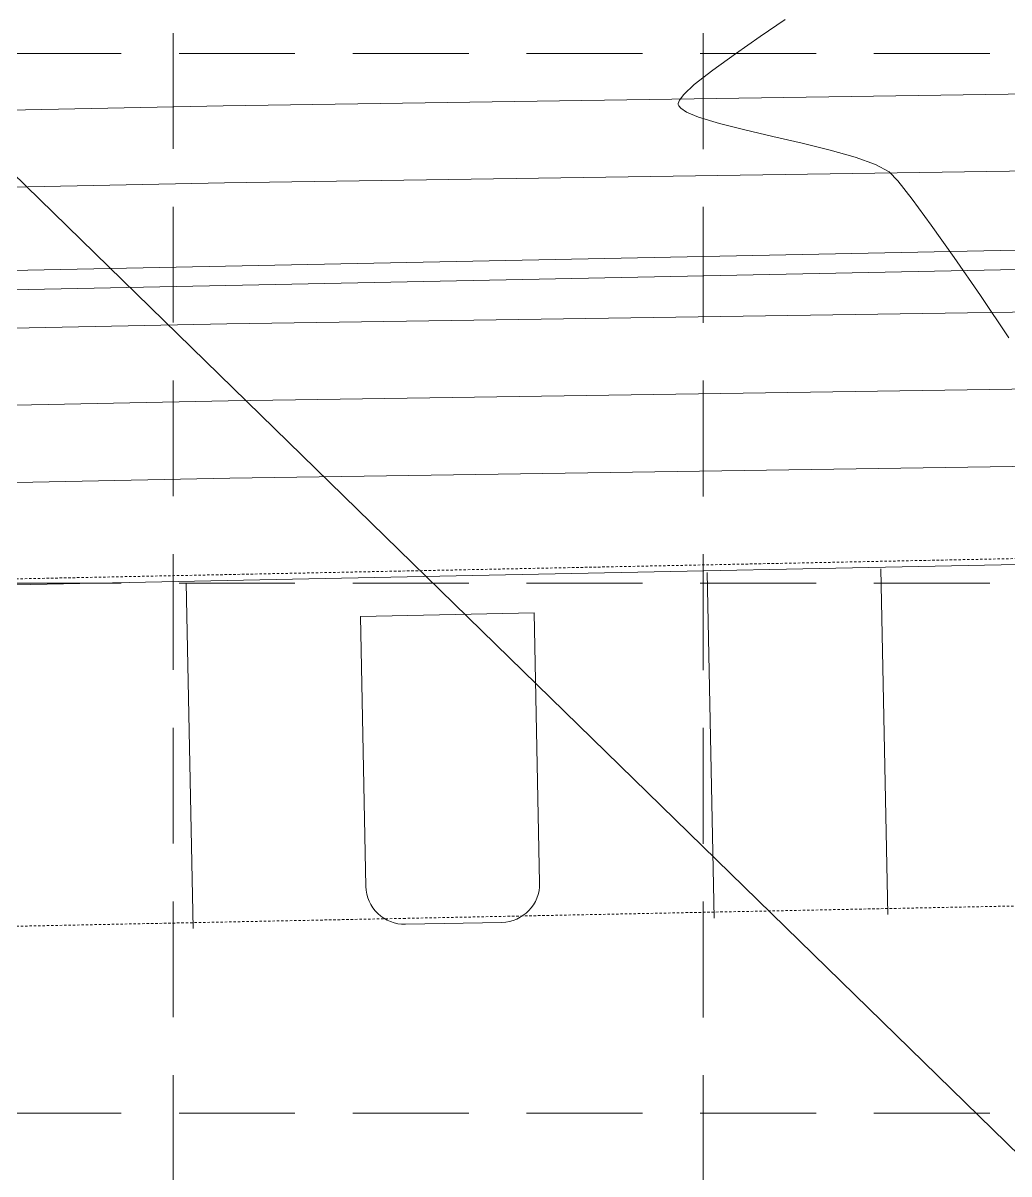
# Model space of a CAD drawing. Extents: x 2140663 to 2528301, y 336313 to 7007653.
# Drawn here: x 2527742.9 to 2527793.9, y 7007346.8 to 7007406.5 of the extents above; entities that cross this region are included whole.
import ezdxf

# ---------------------------------------------------------------- set-up
doc = ezdxf.new("R2010")
doc.units = 0
doc.header["$MEASUREMENT"] = 0
doc.linetypes.add('HIDDEN', pattern=[0.375, 0.25, -0.125])
doc.linetypes.add('xdrc002pt$0$HIDDEN2', pattern=[0.1875, 0.125, -0.0625])
for name, color, linetype in [('1 EXISTING CONTOURS', 43, 'Continuous'), ('GRID', 254, 'HIDDEN'), ('LIMITS OF DISTURBANCE', 1, 'HIDDEN'), ('xdrc002ar$0$xdrc002ar$0$C-PKNG-FACE-N', 1, 'Continuous'), ('xdrc002ar$0$xdrc002ar$0$C-PKNG-STRP-N', 6, 'Continuous'), ('xdrc002GR$0$C-DETN-PONDSRF-FLT', 7, 'Continuous'), ('xdrc002GR$0$c-pond-cont-n', 5, 'Continuous'), ('xdrc002pt$0$V-ESMT-ACCS-N', 2, 'xdrc002pt$0$HIDDEN2'), ('xdrc002pt$0$V-ESMT-STRM-N', 2, 'xdrc002pt$0$HIDDEN2')]:
    doc.layers.add(name, color=color, linetype=linetype)

msp = doc.modelspace()

# ---------------------------------------------------------------- linework, layer by layer
at = {"layer": '1 EXISTING CONTOURS', "color": 43, "lineweight": 0, "extrusion": (0.5676948737888663, -0.8232390480740349, 0), "elevation": -4333761.718804904}
msp.add_lwpolyline([(6059036.413190598, 603), (6059037.978022667, 603)], dxfattribs=at)
at = {"layer": '1 EXISTING CONTOURS', "color": 43, "lineweight": 0, "elevation": 603}
for points in [[(2527779.769678115, 7007404.892477685), (2527781.057052973, 7007405.783837025)], [(2527777.633333789, 7007403.2921344), (2527778.592118605, 7007404.045959144)], [(2527776.806631572, 7007402.321584997), (2527776.86603512, 7007402.483617444)], [(2527776.80792561, 7007402.253978292), (2527776.806631572, 7007402.321584997)], [(2527776.830467907, 7007402.190928393), (2527776.80792561, 7007402.253978292)], [(2527776.93610268, 7007402.064191807), (2527776.830467907, 7007402.190928393)], [(2527778.938736857, 7007401.284525678), (2527777.859956403, 7007401.613573338)], [(2527783.219783042, 7007400.256943055), (2527781.715846461, 7007400.606632113)], [(2527788.190308861, 7007398.297682508), (2527787.736827931, 7007398.776734875)], [(2527788.929378114, 7007397.356642484), (2527788.190308861, 7007398.297682508)], [(2527791.104510885, 7007394.328259406), (2527789.914093015, 7007396.013529786)], [(2527792.460689047, 7007392.360746326), (2527791.104510885, 7007394.328259406)]]:
    msp.add_lwpolyline(points, dxfattribs=at)
at = {"layer": '1 EXISTING CONTOURS', "color": 43, "lineweight": 0, "extrusion": (-0.5837031731276661, 0.8119671210589094, 0), "elevation": 4214309.304110186}
msp.add_lwpolyline([(-6142717.083130882, 603.0000000000003), (-6142718.533386048, 603.0000000000003)], dxfattribs=at)
at = {"layer": '1 EXISTING CONTOURS', "color": 43, "lineweight": 0, "extrusion": (0.6849468039405562, -0.7285930796896286, 0), "elevation": -3374152.334219046}
msp.add_lwpolyline([(6641419.043449605, 603.0000000000007), (6641419.779511216, 603.0000000000007)], dxfattribs=at)
at = {"layer": '1 EXISTING CONTOURS', "color": 43, "lineweight": 0, "extrusion": (0.7965398973105909, -0.6045859674127686, 0), "elevation": -2223102.084312787}
msp.add_lwpolyline([(7109934.076670079, 603), (7109934.458765075, 603)], dxfattribs=at)
at = {"layer": '1 EXISTING CONTOURS', "color": 43, "lineweight": 0, "extrusion": (-0.5408984001149528, -0.8410879387751823, 0), "elevation": -7261111.858925465}
msp.add_lwpolyline([(-1664209.518115441, 603.0000000000003), (-1664209.872613518, 603.0000000000003)], dxfattribs=at)
at = {"layer": '1 EXISTING CONTOURS', "color": 43, "lineweight": 0, "extrusion": (-0.3823076068645784, -0.9240351149894028, 0), "elevation": -7441473.860100362}
msp.add_lwpolyline([(-343227.4357317258, 603), (-343228.1128593101, 603)], dxfattribs=at)
at = {"layer": '1 EXISTING CONTOURS', "color": 43, "lineweight": 0, "extrusion": (-0.2467436259922538, -0.9690807928300896, 0), "elevation": -7414451.333537522}
msp.add_lwpolyline([(720591.7760611249, 603.0000000000007), (720590.4163236734, 603.0000000000007)], dxfattribs=at)
at = {"layer": '1 EXISTING CONTOURS', "color": 43, "lineweight": 0, "extrusion": (-0.2284043104589591, -0.9735663670052328, 0), "elevation": -7399525.79054777}
msp.add_lwpolyline([(860442.7580113942, 603.0000000000007), (860441.258972185, 603.0000000000007)], dxfattribs=at)
at = {"layer": '1 EXISTING CONTOURS', "color": 43, "lineweight": 0, "extrusion": (0.2391318248037956, 0.9709871113284702, 0), "elevation": 7408568.747466652}
msp.add_lwpolyline([(-778754.0106944803, 603), (-778752.5160683356, 603)], dxfattribs=at)
at = {"layer": '1 EXISTING CONTOURS', "color": 43, "lineweight": 0, "extrusion": (-0.2704310385503227, -0.962739348623808, 0), "elevation": -7429891.048642905}
msp.add_lwpolyline([(538580.6870564558, 603), (538579.3352964183, 603)], dxfattribs=at)
at = {"layer": '1 EXISTING CONTOURS', "color": 43, "lineweight": 0, "extrusion": (-0.3344169208689016, -0.942425234719743, 0), "elevation": -7449284.552097491}
msp.add_lwpolyline([(38857.43168439716, 603), (38856.31294721598, 603)], dxfattribs=at)
at = {"layer": '1 EXISTING CONTOURS', "color": 43, "lineweight": 0, "extrusion": (-0.4748405952547057, -0.8800718204204455, 0), "elevation": -7367310.431485986}
msp.add_lwpolyline([(-1102762.651145249, 603.0000000000007), (-1102763.457969673, 603.0000000000007)], dxfattribs=at)
at = {"layer": '1 EXISTING CONTOURS', "color": 43, "lineweight": 0, "extrusion": (0.8064721123649651, 0.5912721302222786, 0), "elevation": 6181870.039864307}
msp.add_lwpolyline([(4156657.737949035, 603), (4156659.403366446, 603)], dxfattribs=at)
at = {"layer": '1 EXISTING CONTOURS', "color": 43, "lineweight": 0, "extrusion": (0.8281723147557841, 0.5604735650073488, 0), "elevation": 6020905.911223825}
msp.add_lwpolyline([(4386564.855575222, 603.0000000000003), (4386567.499760195, 603.0000000000003)], dxfattribs=at)
at = {"layer": 'GRID', "color": 253, "linetype": 'HIDDEN', "lineweight": 0, "ltscale": 24}
for p, q in [((2527750.639346582, 7006031.955809309), (2527750.639346582, 7007624.562990395)), ((2527778.09681865, 7006031.951492419), (2527778.09681865, 7007624.562990395)), ((2527228.947377252, 7007404.903213835), (2528272.331315909, 7007404.903213835)), ((2527228.947377252, 7007377.445741766), (2528272.331315909, 7007377.445741766)), ((2527228.947377252, 7007349.988269694), (2528272.331315909, 7007349.988269694))]:
    msp.add_line(p, q, dxfattribs=at)
at = {"layer": 'LIMITS OF DISTURBANCE', "color": 7, "linetype": 'Continuous', "lineweight": 0}
msp.add_line((2527861.060326104, 7007282.788573408), (2527679.655602895, 7007459.87654717), dxfattribs=at)
at = {"layer": 'xdrc002ar$0$xdrc002ar$0$C-PKNG-FACE-N', "color": 7, "lineweight": 0}
for p, q in [((2527836.328017836, 7007379.27361462), (2527766.151192162, 7007377.848824007)), ((2527766.151192162, 7007377.848824006), (2527652.324158566, 7007375.537809113)), ((2527769.340602505, 7007375.913166811), (2527760.342460459, 7007375.730478748)), ((2527760.626641891, 7007361.733368895), (2527760.342460459, 7007375.730478748)), ((2527769.624783936, 7007361.916056957), (2527769.340602505, 7007375.913166811)), ((2527767.665794163, 7007359.87587249), (2527762.666826359, 7007359.77437912))]:
    msp.add_line(p, q, dxfattribs=at)
for centre, start, end in [((2527767.625165759, 7007361.875442382), 271.1631088099875, 1.163108489888423), ((2527762.626197958, 7007361.773949013), 181.1631084898884, 271.1631088099875)]:
    msp.add_arc(centre, 1.9999992, start, end, dxfattribs=at)
at = {"layer": 'xdrc002ar$0$xdrc002ar$0$C-PKNG-STRP-N', "color": 7, "lineweight": 0}
for p, q in [((2527778.663523328, 7007360.099157899), (2527778.299783276, 7007378.014858629)), ((2527787.661665373, 7007360.28184596), (2527787.297925322, 7007378.197546692)), ((2527751.669097193, 7007359.551093712), (2527751.305357139, 7007377.466794441))]:
    msp.add_line(p, q, dxfattribs=at)
at = {"layer": 'xdrc002GR$0$C-DETN-PONDSRF-FLT', "lineweight": 0}
for points in [[(2528077.849741885, 7007400.443573497, 599.5), (2527439.918972677, 7007387.53681334, 599.5)], [(2527439.939271359, 7007386.537019379, 599.5), (2528077.876160851, 7007399.443922539, 599.5)]]:
    msp.add_polyline3d(points, dxfattribs=at)
at = {"layer": 'xdrc002GR$0$c-pond-cont-n', "lineweight": 0}
for points, elevation in [([(2527637.916783539, 7007399.858446671), (2527753.224918704, 7007402.199532166), (2527928.679979024, 7007404.804184627), (2527988.125624859, 7007406.375225487)], 595), ([(2527602.151600836, 7007395.131486669), (2527753.295203572, 7007398.200134823), (2527928.762506703, 7007400.804969029), (2527964.501747323, 7007401.749492493)], 596), ([(2527503.939122953, 7007385.835987583), (2527535.017258405, 7007386.466962783), (2527753.423473455, 7007390.901234671), (2527887.160826358, 7007392.886582512)], 600), ([(2527610.048870133, 7007383.989495135), (2527753.493758323, 7007386.901837328), (2527900.831106726, 7007389.089078814)], 601), ([(2527539.150914404, 7007378.549239188), (2527753.56404319, 7007382.902439984), (2527900.749259725, 7007385.087423053)], 602)]:
    msp.add_lwpolyline(points, dxfattribs=dict(at, elevation=elevation))
at = {"layer": 'xdrc002pt$0$V-ESMT-ACCS-N', "color": 7, "lineweight": 0}
for p, q in [((2527805.65634005, 7007360.955322971), (2527762.657022015, 7007360.082313623)), ((2527805.65634005, 7007360.955322971), (2527762.657022015, 7007360.082313623)), ((2527762.657021892, 7007360.082313621), (2527733.671174891, 7007359.493817884)), ((2527762.657021892, 7007360.082313621), (2527733.671174891, 7007359.493817884)), ((2527762.657022015, 7007360.082313623), (2527762.657021892, 7007360.082313621)), ((2527762.657022015, 7007360.082313623), (2527762.657021892, 7007360.082313621))]:
    msp.add_line(p, q, dxfattribs=at)
at = {"layer": 'xdrc002pt$0$V-ESMT-STRM-N', "color": 7, "lineweight": 0}
msp.add_line((2528103.229515356, 7007385.000620446), (2527399.477327568, 7007370.712434803), dxfattribs=at)

doc.saveas('drawing.dxf')
